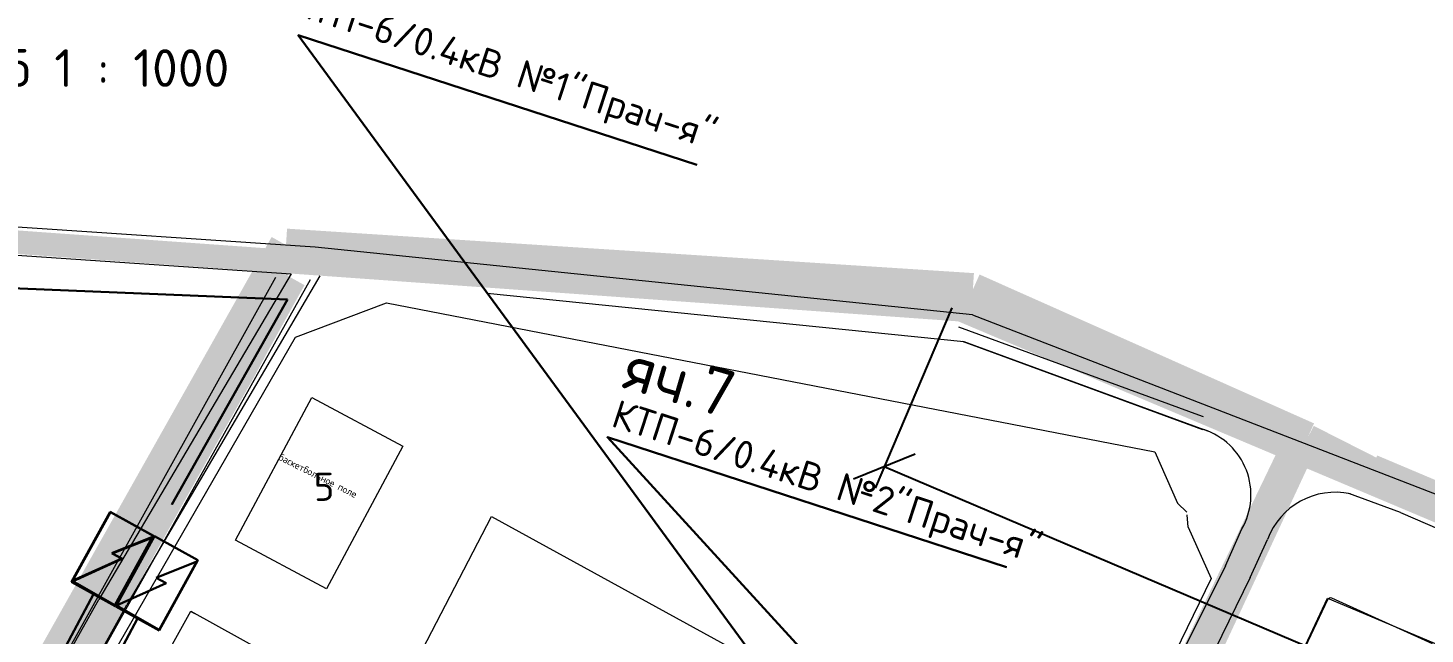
# Model space of a CAD drawing. Header units: millimetres. Extents: x 519 to 9564855, y -810 to 5021775.
# Drawn here: x 9522701.1 to 9522998.5, y 5006701.2 to 5006830.3 of the extents above; entities that cross this region are included whole.
import ezdxf

# ---------------------------------------------------------------- set-up
doc = ezdxf.new("R2010")
doc.units = ezdxf.units.MM
doc.header["$LTSCALE"] = 2
doc.header["$MEASUREMENT"] = 0
doc.header["$PDMODE"] = 2
doc.header["$PDSIZE"] = 5
doc.linetypes.add('DASHED', pattern=[0.75, 0.5, -0.25])
doc.linetypes.add('HIDDEN2', pattern=[4.7625, 3.175, -1.5875])
for name, color, linetype in [('0_ANNOT_Dimensions', 7, 'Continuous'), ('CONTROL', 7, 'Continuous'), ('ROAD_ASF', 9, 'Continuous')]:
    doc.layers.add(name, color=color, linetype=linetype)
for name, color, linetype, lineweight in [('Land lease as of 24.06.2004', 47, 'HIDDEN2', 70), ('Скважины на 2024 год-125', 10, 'Continuous', 40), ('Электро', 1, 'Continuous', 30), ('Электроснаб', 1, 'Continuous', 18), ('Электроснабжене', 1, 'Continuous', 18)]:
    doc.layers.add(name, color=color, linetype=linetype, lineweight=lineweight)
doc.styles.get("Standard").update_dxf_attribs({"font": 'isocpeur.ttf', "width": 0.5})
doc.dimstyles.new('ISO-25', dxfattribs={"dimtxt": 15, "dimasz": 10, "dimexe": 5, "dimexo": 5, "dimgap": 5, "dimtad": 1, "dimtxsty": 'Standard', "dimblk": 'OBLIQUE', "dimcen": 50, "dimadec": 0, "dimazin": 0, "dimtfac": 1, "dimtmove": 0, "dimatfit": 3, "dimfxl": 0, "dimarcsym": 0})

# ---------------------------------------------------------------- blocks, each defined once
blk = doc.blocks.new('_Oblique')
at = {"color": 0, "linetype": 'ByBlock', "lineweight": -2}
blk.add_line((-0.5, -0.5), (0.5, 0.5), dxfattribs=at)
blk = doc.blocks.new('*D108')
at = {"layer": '0_ANNOT_Dimensions', "color": 0, "lineweight": -2, "transparency": 16777216}
for p, q in [((9522897.82, 5006770.66), (9522881.49, 5006732.24)), ((9522883.44, 5006736.84), (9524304.47, 5006132.63)), ((9524318.85, 5006166.44), (9524302.51, 5006128.03))]:
    blk.add_line(p, q, dxfattribs=at)
at = {"layer": 'DEFPOINTS', "color": 0, "lineweight": 25, "transparency": 16777216}
for p in [(9522899.78, 5006775.26), (9524320.81, 5006171.05), (9524304.47, 5006132.63)]:
    blk.add_point(p, dxfattribs=at)
at = {"layer": '0_ANNOT_Dimensions', "color": 0, "lineweight": -2, "transparency": 16777216, "xscale": 10, "yscale": 10, "zscale": 10}
for p, rotation in [((9522883.44, 5006736.84), 156.9651309655296), ((9524304.47, 5006132.63), 336.9651309655296)]:
    blk.add_blockref('_Oblique', p, dxfattribs=dict(at, rotation=rotation))
at = {"layer": '0_ANNOT_Dimensions', "color": 0, "lineweight": 25, "transparency": 16777216, "insert": (9523599.44, 5006447.62), "char_height": 15, "attachment_point": 5, "rotation": 336.9651, "bg_fill": 3, "box_fill_scale": 1.25, "bg_fill_color": 256, "bg_fill_true_color": 13158600, "bg_fill_transparency": 0}
blk.add_mtext('1544,15', dxfattribs=at)

msp = doc.modelspace()

# ---------------------------------------------------------------- linework, layer by layer
at = {"lineweight": 0}
for p, q in [((9522762.29708, 5006783.5736), (9522551.32727, 5006797.85971)), ((9522551.60345, 5006791.84974), (9522757.14809, 5006777.91545)), ((9522902.19951, 5006769.1915), (9522762.29708, 5006783.5736)), ((9522757.14809, 5006777.91545), (9522716.2169, 5006708.58241)), ((9522763.24502, 5006777.4506), (9522722.2, 5006707.4)), ((9522798.89601, 5006773.82026), (9522900.35211, 5006763.48897)), ((9522899.2249, 5006766.63208, -0.17128), (9522950.34782, 5006747.86004, -0.17128)), ((9522644.85602, 5006567.68185), (9522758.1, 5006764.4)), ((9522900.02565, 5006763.54821), (9522951.14857, 5006744.77617)), ((9522900.35211, 5006763.48897), (9522951.47503, 5006744.71693)), ((9522950.34782, 5006747.86004, -0.17128), (9522951.29094, 5006747.51053, -0.17128)), ((9522951.47503, 5006744.71693), (9522952.41815, 5006744.36742)), ((9522941, 5006740), (9522945.87366, 5006729.03426)), ((9522993.30687, 5006727.04503), (9522982.3233, 5006731.09286)), ((9522945.87366, 5006729.03426), (9522947.80511, 5006727.11278)), ((9522948.12634, 5006723.96574), (9522947.92162, 5006726.54846)), ((9522948.12634, 5006723.96574), (9522953, 5006713)), ((9522956.10399, 5006715.71946), (9522959.56861, 5006723.59537)), ((9522961.33236, 5006713.20865), (9522965.03378, 5006721.33704)), ((9522956.10399, 5006715.71946), (9522826.5, 5006457.4)), ((9522961.33236, 5006713.20865), (9522911.24184, 5006610.88917)), ((9522953, 5006713), (9522916.89146, 5006638.90778)), ((9522598.48361, 5006497.82528), (9522716.2169, 5006708.58241)), ((9522606.44248, 5006500.17975), (9522722.2, 5006707.4))]:
    msp.add_line(p, q, dxfattribs=at)
at = {"color": 0, "lineweight": 0}
for p, q in [((9522758.1, 5006764.4), (9522777.5, 5006771.7)), ((9522777.5, 5006771.7), (9522941, 5006740)), ((9523000.15049, 5006699.13457, 25.494), (9522978.67968, 5006708.8561, 25.49603))]:
    msp.add_line(p, q, dxfattribs=at)
at = {"color": 0, "linetype": 'ByBlock', "lineweight": 0}
for p, q in [((9522745.30107, 5006721.16578), (9522761.5514, 5006751.59894)), ((9522745.30107, 5006721.16578), (9522761.5514, 5006751.59894)), ((9522761.5514, 5006751.59894), (9522780.95805, 5006741.23641)), ((9522780.95805, 5006741.23641), (9522764.70772, 5006710.80326)), ((9522764.70772, 5006710.80326), (9522745.30107, 5006721.16578)), ((9522735.81933, 5006706.07018), (9522736.69384, 5006705.58517)), ((9522977.80044, 5006708.47481, 25.66731), (9522952.77863, 5006655.4502, 12.72096))]:
    msp.add_line(p, q, dxfattribs=at)
msp.add_lwpolyline([(9522714.47876, 5006667.59188), (9522735.81933, 5006706.07018), (9522756.8075, 5006694.42987), (9522735.46692, 5006655.95157), (9522714.47876, 5006667.59188), (9522735.81933, 5006706.07018)], dxfattribs=at)
at = {"lineweight": 0}
for centre, radius, start, end in [((9522946.86883, 5006730.84041), 14.62104, 330.2958543, 71.6368242), ((9522979.39635, 5006716.09421), 15.28956, 77.7142924, 159.9461715)]:
    msp.add_arc(centre, radius, start, end, dxfattribs=at)
at = {"layer": 'CONTROL', "color": 0, "linetype": 'ByBlock', "lineweight": 0, "ltscale": 0.3}
for p, q in [((9522902.19951, 5006769.1915), (9523004.51532, 5006729.56894, 25.494)), ((9522993.30687, 5006727.04503), (9523001.71973, 5006723.46534, -0.11))]:
    msp.add_line(p, q, dxfattribs=at)
msp.add_arc((9522978.48758, 5006708.09469, 25.66731), 0.78528, 75.840321, 151.0488333, dxfattribs=at)
at = {"layer": 'Land lease as of 24.06.2004', "color": 35, "linetype": 'DASHED', "lineweight": 0, "ltscale": 5, "const_width": 7}
for points in [[(9522756.07274, 5006784.03241), (9522590.39702, 5006489.65587)], [(9522902.28952, 5006774.56208), (9522756.07274, 5006784.03241)], [(9522973.49118, 5006742.85676), (9522902.28952, 5006774.56208)], [(9522972.19492, 5006742.08526), (9522887.29702, 5006559.66587)], [(9523057.15128, 5006706.36083), (9522987, 5006736)]]:
    msp.add_lwpolyline(points, dxfattribs=at)
at = {"layer": 'Land lease as of 24.06.2004', "color": 35, "linetype": 'DASHED', "lineweight": 0, "ltscale": 3, "const_width": 6}
msp.add_lwpolyline([(9522987, 5006736), (9522973.49118, 5006742.85676)], dxfattribs=at)
at = {"layer": 'ROAD_ASF', "lineweight": 0}
for p, q in [((9522598.48361, 5006497.82528), (9522753.89753, 5006777.18433)), ((9522606.44248, 5006500.17975), (9522761.28807, 5006776.68516))]:
    msp.add_line(p, q, dxfattribs=at)
at = {"layer": 'ROAD_ASF', "color": 8, "lineweight": 0, "const_width": 5}
msp.add_lwpolyline([(9522316.35738, 5006812.06259), (9522899.74579, 5006770.24621), (9523174.18155, 5006654.45391), (9523176.52982, 5006653.48123)], dxfattribs=at)
at = {"layer": 'ROAD_ASF', "color": 8, "lineweight": 0, "ltscale": 3, "const_width": 6}
for points in [[(9522757.39191, 5006776.94831), (9522750.07878, 5006763.74505), (9522746.96617, 5006757.94237), (9522738.1088, 5006742.22712), (9522734.06593, 5006734.98012), (9522731.47433, 5006730.32133), (9522721.27346, 5006711.9742), (9522711.01023, 5006693.78892), (9522688.0553, 5006652.41394), (9522675.00292, 5006628.85106), (9522661.89623, 5006605.52446), (9522629.01542, 5006546.34617), (9522619.46762, 5006529.07644), (9522610.51196, 5006513.06041), (9522604.68041, 5006502.86837)], [(9522847.29731, 5006491.99672), (9522880.09022, 5006555.76738), (9522893.31231, 5006581.84714), (9522910.13157, 5006614.61145), (9522971.25933, 5006741.80054)]]:
    msp.add_lwpolyline(points, dxfattribs=at)
at = {"layer": 'Скважины на 2024 год-125', "linetype": 'ByBlock', "lineweight": 0}
msp.add_lwpolyline([(9522799.85402, 5006726.22289), (9522876.25743, 5006684.29472), (9522829.7, 5006601.5), (9522754.8732, 5006639.58519)], close=True, dxfattribs=at)
at = {"layer": 'Скважины на 2024 год-125', "linetype": 'ByBlock', "lineweight": 0, "elevation": 12.72096}
msp.add_lwpolyline([(9522977.80044, 5006708.8561), (9523151.76042, 5006635.54481), (9523128.42363, 5006577.8002), (9522952.77863, 5006655.4502)], close=True, dxfattribs=at)
at = {"layer": 'Электро', "ltscale": 25}
for p, q in [((9522756.40322, 5006772.46746, 0), (9522446.11742, 5006785.10565, 0)), ((9522731.76884, 5006728.74716, 0), (9522756.40322, 5006772.46746, 0))]:
    msp.add_line(p, q, dxfattribs=at)
at = {"layer": 'Электро'}
for p, q in [((9522710.39958, 5006712.30443, 0), (9522718.62423, 5006727.23811, 0)), ((9522710.46785, 5006712.20852, 0), (9522718.6925, 5006727.1422, 0)), ((9522718.62423, 5006727.23811, 0), (9522727.88515, 5006722.13771, 0)), ((9522718.6925, 5006727.1422, 0), (9522727.95342, 5006722.0418, 0)), ((9522727.62819, 5006721.87396, 0), (9522719.02348, 5006718.42064, 0)), ((9522727.69646, 5006721.77805, 0), (9522719.09175, 5006718.32473, 0)), ((9522719.62199, 5006707.33694, 0), (9522727.62819, 5006721.87396, 0)), ((9522727.88515, 5006722.13771, 0), (9522719.6605, 5006707.20402, 0)), ((9522719.69026, 5006707.24103, 0), (9522727.69646, 5006721.77805, 0)), ((9522727.95342, 5006722.0418, 0), (9522719.72877, 5006707.10811, 0)), ((9522719.83262, 5006707.07428, 0), (9522728.05727, 5006722.00797, 0)), ((9522728.05727, 5006722.00797, 0), (9522737.31819, 5006716.90756, 0)), ((9522719.02348, 5006718.42064, 0), (9522721.10408, 5006717.27476, 0)), ((9522719.09175, 5006718.32473, 0), (9522721.17235, 5006717.17885, 0)), ((9522721.10408, 5006717.27476, 0), (9522710.54197, 5006712.4948, 0)), ((9522721.17235, 5006717.17885, 0), (9522710.61024, 5006712.39889, 0)), ((9522737.06123, 5006716.64382, 0), (9522728.45652, 5006713.1905, 0)), ((9522729.05503, 5006702.1068, 0), (9522737.06123, 5006716.64382, 0)), ((9522737.31819, 5006716.90756, 0), (9522729.09354, 5006701.97388, 0)), ((9522719.6605, 5006707.20402, 0), (9522710.39958, 5006712.30443, 0)), ((9522719.72877, 5006707.10811, 0), (9522710.46785, 5006712.20852, 0)), ((9522710.54197, 5006712.4948, 0), (9522719.62199, 5006707.33694, 0)), ((9522710.61024, 5006712.39889, 0), (9522719.69026, 5006707.24103, 0)), ((9522730.53712, 5006712.04462, 0), (9522719.97501, 5006707.26466, 0)), ((9522728.45652, 5006713.1905, 0), (9522730.53712, 5006712.04462, 0)), ((9522702.14153, 5006685.41254, 0), (9522715.09831, 5006709.65831, 0)), ((9522729.09354, 5006701.97388, 0), (9522719.83262, 5006707.07428, 0)), ((9522719.97501, 5006707.26466, 0), (9522729.05503, 5006702.1068, 0)), ((9522714.06694, 5006685.07, 0), (9522724.46308, 5006704.52408, 0))]:
    msp.add_line(p, q, dxfattribs=at)
at = {"layer": 'Электро', "elevation": 0}
for points in [[(9522868.55239, 5006678.74156), (9522758.69346, 5006828.69544), (9522843.5265, 5006801.13152)], [(9522891.95732, 5006669.39268), (9522824.50449, 5006743.11576), (9522909.47991, 5006715.43835)]]:
    msp.add_lwpolyline(points, dxfattribs=at)
at = {"layer": 'Электроснаб', "color": 1, "linetype": 'ByBlock', "lineweight": 0, "ltscale": 25}
for p, q in [((9522756.40322, 5006772.46746, 0), (9522446.11742, 5006785.10565, 0)), ((9522731.76884, 5006728.74716, 0), (9522756.40322, 5006772.46746, 0))]:
    msp.add_line(p, q, dxfattribs=at)
at = {"layer": 'Электроснаб', "color": 1, "linetype": 'ByBlock', "lineweight": 0}
for p, q in [((9522710.39958, 5006712.30443, 0), (9522718.62423, 5006727.23811, 0)), ((9522710.46785, 5006712.20852, 0), (9522718.6925, 5006727.1422, 0)), ((9522718.62423, 5006727.23811, 0), (9522727.88515, 5006722.13771, 0)), ((9522718.6925, 5006727.1422, 0), (9522727.95342, 5006722.0418, 0)), ((9522727.62819, 5006721.87396, 0), (9522719.02348, 5006718.42064, 0)), ((9522727.69646, 5006721.77805, 0), (9522719.09175, 5006718.32473, 0)), ((9522719.62199, 5006707.33694, 0), (9522727.62819, 5006721.87396, 0)), ((9522727.88515, 5006722.13771, 0), (9522719.6605, 5006707.20402, 0)), ((9522719.69026, 5006707.24103, 0), (9522727.69646, 5006721.77805, 0)), ((9522727.95342, 5006722.0418, 0), (9522719.72877, 5006707.10811, 0)), ((9522719.83262, 5006707.07428, 0), (9522728.05727, 5006722.00797, 0)), ((9522728.05727, 5006722.00797, 0), (9522737.31819, 5006716.90756, 0)), ((9522719.02348, 5006718.42064, 0), (9522721.10408, 5006717.27476, 0)), ((9522719.09175, 5006718.32473, 0), (9522721.17235, 5006717.17885, 0)), ((9522721.10408, 5006717.27476, 0), (9522710.54197, 5006712.4948, 0)), ((9522721.17235, 5006717.17885, 0), (9522710.61024, 5006712.39889, 0)), ((9522737.06123, 5006716.64382, 0), (9522728.45652, 5006713.1905, 0)), ((9522729.05503, 5006702.1068, 0), (9522737.06123, 5006716.64382, 0)), ((9522737.31819, 5006716.90756, 0), (9522729.09354, 5006701.97388, 0)), ((9522719.6605, 5006707.20402, 0), (9522710.39958, 5006712.30443, 0)), ((9522719.72877, 5006707.10811, 0), (9522710.46785, 5006712.20852, 0)), ((9522710.54197, 5006712.4948, 0), (9522719.62199, 5006707.33694, 0)), ((9522710.61024, 5006712.39889, 0), (9522719.69026, 5006707.24103, 0)), ((9522730.53712, 5006712.04462, 0), (9522719.97501, 5006707.26466, 0)), ((9522728.45652, 5006713.1905, 0), (9522730.53712, 5006712.04462, 0)), ((9522702.14153, 5006685.41254, 0), (9522715.09831, 5006709.65831, 0)), ((9522729.09354, 5006701.97388, 0), (9522719.83262, 5006707.07428, 0)), ((9522719.97501, 5006707.26466, 0), (9522729.05503, 5006702.1068, 0)), ((9522714.06694, 5006685.07, 0), (9522724.46308, 5006704.52408, 0))]:
    msp.add_line(p, q, dxfattribs=at)
at = {"layer": 'Электроснаб', "color": 1, "linetype": 'ByBlock', "lineweight": 0, "elevation": 0}
for points in [[(9522868.55239, 5006678.74156), (9522758.69346, 5006828.69544), (9522843.5265, 5006801.13152)], [(9522891.95732, 5006669.39268), (9522824.50449, 5006743.11576), (9522909.47991, 5006715.43835)]]:
    msp.add_lwpolyline(points, dxfattribs=at)
at = {"layer": 'Электроснабжене', "color": 1, "linetype": 'ByBlock', "lineweight": 0, "ltscale": 25}
for p, q in [((9522756.40322, 5006772.46746, 0), (9522446.11742, 5006785.10565, 0)), ((9522731.76884, 5006728.74716, 0), (9522756.40322, 5006772.46746, 0))]:
    msp.add_line(p, q, dxfattribs=at)
at = {"layer": 'Электроснабжене', "color": 1, "linetype": 'ByBlock', "lineweight": 0}
for p, q in [((9522710.39958, 5006712.30443, 0), (9522718.62423, 5006727.23811, 0)), ((9522710.46785, 5006712.20852, 0), (9522718.6925, 5006727.1422, 0)), ((9522718.62423, 5006727.23811, 0), (9522727.88515, 5006722.13771, 0)), ((9522718.6925, 5006727.1422, 0), (9522727.95342, 5006722.0418, 0)), ((9522727.62819, 5006721.87396, 0), (9522719.02348, 5006718.42064, 0)), ((9522727.69646, 5006721.77805, 0), (9522719.09175, 5006718.32473, 0)), ((9522719.62199, 5006707.33694, 0), (9522727.62819, 5006721.87396, 0)), ((9522727.88515, 5006722.13771, 0), (9522719.6605, 5006707.20402, 0)), ((9522719.69026, 5006707.24103, 0), (9522727.69646, 5006721.77805, 0)), ((9522727.95342, 5006722.0418, 0), (9522719.72877, 5006707.10811, 0)), ((9522719.83262, 5006707.07428, 0), (9522728.05727, 5006722.00797, 0)), ((9522728.05727, 5006722.00797, 0), (9522737.31819, 5006716.90756, 0)), ((9522719.02348, 5006718.42064, 0), (9522721.10408, 5006717.27476, 0)), ((9522719.09175, 5006718.32473, 0), (9522721.17235, 5006717.17885, 0)), ((9522721.10408, 5006717.27476, 0), (9522710.54197, 5006712.4948, 0)), ((9522721.17235, 5006717.17885, 0), (9522710.61024, 5006712.39889, 0)), ((9522737.06123, 5006716.64382, 0), (9522728.45652, 5006713.1905, 0)), ((9522729.05503, 5006702.1068, 0), (9522737.06123, 5006716.64382, 0)), ((9522737.31819, 5006716.90756, 0), (9522729.09354, 5006701.97388, 0)), ((9522719.6605, 5006707.20402, 0), (9522710.39958, 5006712.30443, 0)), ((9522719.72877, 5006707.10811, 0), (9522710.46785, 5006712.20852, 0)), ((9522710.54197, 5006712.4948, 0), (9522719.62199, 5006707.33694, 0)), ((9522710.61024, 5006712.39889, 0), (9522719.69026, 5006707.24103, 0)), ((9522730.53712, 5006712.04462, 0), (9522719.97501, 5006707.26466, 0)), ((9522728.45652, 5006713.1905, 0), (9522730.53712, 5006712.04462, 0)), ((9522702.14153, 5006685.41254, 0), (9522715.09831, 5006709.65831, 0)), ((9522729.09354, 5006701.97388, 0), (9522719.83262, 5006707.07428, 0)), ((9522719.97501, 5006707.26466, 0), (9522729.05503, 5006702.1068, 0)), ((9522714.06694, 5006685.07, 0), (9522724.46308, 5006704.52408, 0))]:
    msp.add_line(p, q, dxfattribs=at)
at = {"layer": 'Электроснабжене', "color": 1, "linetype": 'ByBlock', "lineweight": 0, "elevation": 0}
for points in [[(9522868.55239, 5006678.74156), (9522758.69346, 5006828.69544), (9522843.5265, 5006801.13152)], [(9522891.95732, 5006669.39268), (9522824.50449, 5006743.11576), (9522909.47991, 5006715.43835)]]:
    msp.add_lwpolyline(points, dxfattribs=at)

# ---------------------------------------------------------------- texts
at = {"lineweight": 0}
msp.add_text('М-б 1 : 1000', height=8, dxfattribs=at).set_placement((9522683.09621, 5006817.72478))
for s, height, rotation, p in [('баскетбольное поле', 1.5, 333.3096346, (9522754.36078, 5006738.35562, -0.17128)), ('5', 6, 0.5838919, (9522762.02962, 5006729.53787))]:
    msp.add_text(s, height=height, rotation=rotation, dxfattribs=at).set_placement(p)
at = {"layer": 'Электро'}
for s, height, rotation, p in [('КТП-6/0.4кВ №1"Прач-я" ', 6, 342, (9522756.90229, 5006833.44575, 0)), ('яч.7', 10, 343.6265836, (9522827.25689, 5006753.73733, 0)), ('КТП-6/0.4кВ №2"Прач-я" ', 6, 342, (9522824.98495, 5006745.5127, 0))]:
    msp.add_text(s, height=height, rotation=rotation, dxfattribs=at).set_placement(p)
at = {"layer": 'Электроснаб', "color": 1, "linetype": 'ByBlock', "lineweight": 0}
for s, height, rotation, p in [('КТП-6/0.4кВ №1"Прач-я" ', 6, 342, (9522756.90229, 5006833.44575, 0)), ('яч.7', 10, 343.6265836, (9522827.25689, 5006753.73733, 0)), ('КТП-6/0.4кВ №2"Прач-я" ', 6, 342, (9522824.98495, 5006745.5127, 0))]:
    msp.add_text(s, height=height, rotation=rotation, dxfattribs=at).set_placement(p)
at = {"layer": 'Электроснабжене', "color": 1, "linetype": 'ByBlock', "lineweight": 0}
for s, height, rotation, p in [('КТП-6/0.4кВ №1"Прач-я" ', 6, 342, (9522756.90229, 5006833.44575, 0)), ('яч.7', 10, 343.6265836, (9522827.25689, 5006753.73733, 0)), ('КТП-6/0.4кВ №2"Прач-я" ', 6, 342, (9522824.98495, 5006745.5127, 0))]:
    msp.add_text(s, height=height, rotation=rotation, dxfattribs=at).set_placement(p)

# ---------------------------------------------------------------- next in the draw order: dimensions: what is measured, and where the dimension line sits
at = {"layer": '0_ANNOT_Dimensions', "lineweight": 25}
dim = msp.add_aligned_dim(p1=(9522899.77955, 5006775.25724), p2=(9524320.80617, 5006171.04633), distance=-41.74576, dimstyle='ISO-25', override={"dimtfill": 1}, dxfattribs=at)
dim.commit()
dim.dimension.update_dxf_attribs({"geometry": '*D108', "text_midpoint": (9523599.43618, 5006447.61828)})

doc.saveas('drawing.dxf')
